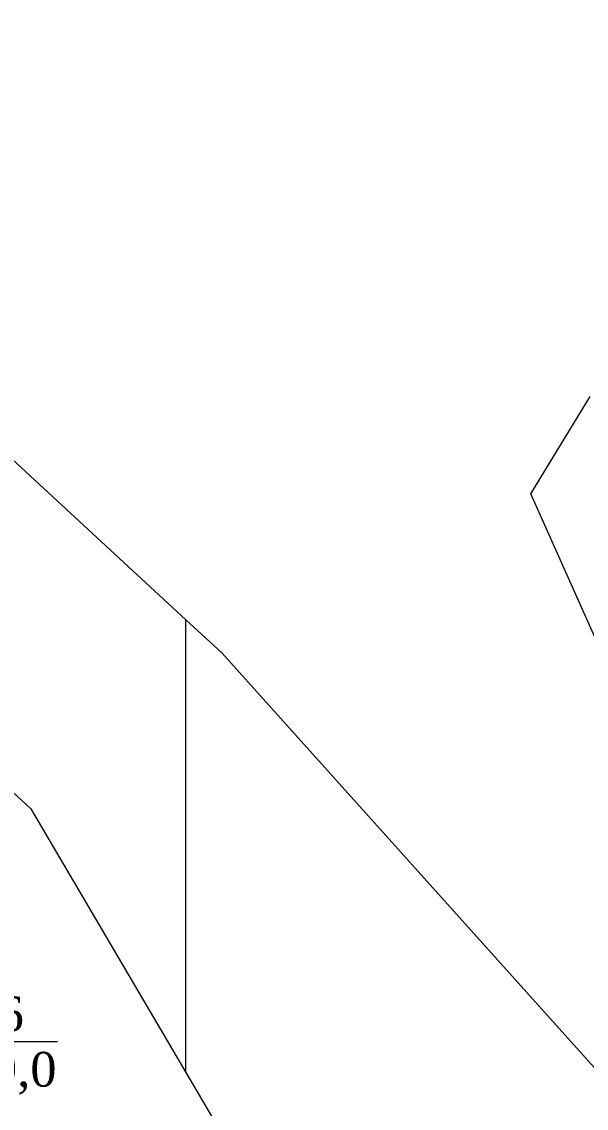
# Model space of a CAD drawing. Header units: metres. Extents: x 543340 to 549474, y 1840490 to 1845220.
# Drawn here: x 546990.5 to 547023.1, y 1842312.6 to 1842375.3 of the extents above; entities that cross this region are included whole.
import ezdxf
from ezdxf.enums import TextEntityAlignment as Align

# ---------------------------------------------------------------- set-up
doc = ezdxf.new("R2010")
doc.units = ezdxf.units.M
doc.header["$MEASUREMENT"] = 0
for name, color, linetype, lineweight in [('Level 10', 7, 'Continuous', 0), ('Level 13', 7, 'Continuous', 0), ('Level 2', 7, 'Continuous', 0), ('Level 4', 7, 'Continuous', 0)]:
    doc.layers.add(name, color=color, linetype=linetype, lineweight=lineweight)
doc.styles.add('Style-Times New Roman', font='times.ttf')

# ---------------------------------------------------------------- blocks, each defined once
blk = doc.blocks.new('N_THUA_77')
at = {"layer": 'Level 13', "color": 1, "linetype": 'Continuous', "lineweight": 0}
blk.add_line((-2.009, 0), (6.401, 0), dxfattribs=at)
at = {"layer": 'Level 13', "color": 5, "linetype": 'Continuous', "lineweight": 0, "style": 'Style-Times New Roman'}
blk.add_text('696', height=2, dxfattribs=at).set_placement((2.196, 1.6), align=Align.MIDDLE_CENTER)
at = {"layer": 'Level 2', "color": 3, "linetype": 'Continuous', "lineweight": 0, "style": 'Style-Times New Roman'}
blk.add_text('LUK', height=2, dxfattribs=at).set_placement((-2.609, 0), align=Align.MIDDLE_RIGHT)
at = {"layer": 'Level 4', "color": 1, "linetype": 'Continuous', "lineweight": 0, "style": 'Style-Times New Roman'}
blk.add_text('1219,0', height=2, dxfattribs=at).set_placement((2.196, -1.6), align=Align.MIDDLE_CENTER)

msp = doc.modelspace()

# ---------------------------------------------------------------- linework, layer by layer
at = {"layer": 'Level 10', "color": 7, "lineweight": 0, "flags": 128}
for points in [[(547000, 1842340.78), (547000, 1842340.79), (546959.75, 1842378.02), (546883.17, 1842418.83)], [(546945.27, 1842374.09), (546961.09, 1842357.67), (546991.05, 1842329.89), (547000, 1842314.68)], [(547029.55, 1842326.41), (547019.88, 1842348.06), (547023.3, 1842353.66)], [(547000, 1842340.78), (547002.06, 1842338.88), (547023.89, 1842314.59)], [(547000, 1842314.68), (547000, 1842325.088), (547000, 1842340.78)], [(547000, 1842314.68), (547009.797, 1842298.016), (547018.59, 1842283.06)]]:
    msp.add_lwpolyline(points, dxfattribs=at)

# ---------------------------------------------------------------- block references
at = {"layer": 'Level 2', "color": 3, "linetype": 'Continuous', "lineweight": 0}
msp.add_blockref('N_THUA_77', (546986.188, 1842316.468), dxfattribs=at)

doc.saveas('drawing.dxf')
